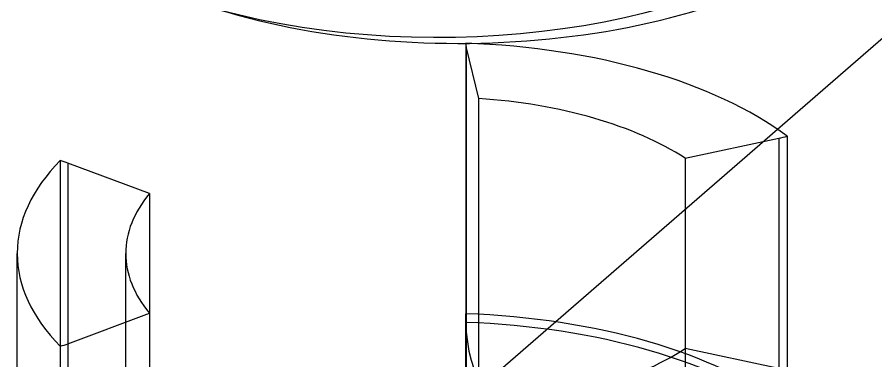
# Model space of a CAD drawing. Header units: millimetres. Extents: x -10.3 to 24, y -6.5 to 12.4.
# Drawn here: x 18.043 to 21.208, y -2.154 to -0.89 of the extents above; entities that cross this region are included whole.
import ezdxf

# ---------------------------------------------------------------- set-up
doc = ezdxf.new("R2010")
doc.units = ezdxf.units.MM
doc.layers.add('MAIN-1', color=7, linetype='Continuous')
doc.layers.add('MAIN-2', color=7, linetype='Continuous')

msp = doc.modelspace()

# ---------------------------------------------------------------- linework, layer by layer
at = {"layer": 'MAIN-1'}
msp.add_line((24.0124, 1.4398), (18.2624, -3.5398), dxfattribs=at)
at = {"layer": 'MAIN-2'}
for p, q in [((19.6963, -0.9856), (19.6963, -1.9816)), ((19.6984, -1.0026), (19.743, -1.1888)), ((19.6984, -1.0026), (19.6984, -3.4297)), ((19.743, -1.1888), (19.743, -2.1847)), ((20.8808, -1.3276), (20.8808, -2.1902)), ((20.5055, -1.4089), (20.8504, -1.3351)), ((20.8504, -1.3351), (20.8504, -3.7623)), ((18.2021, -1.417), (18.2021, -2.4129)), ((20.5055, -1.4089), (20.5055, -2.4049)), ((18.2303, -1.4263), (18.2303, -3.8535)), ((18.5306, -1.5388), (18.2303, -1.4263)), ((18.5306, -1.5388), (18.5306, -1.979)), ((18.043, -2.7548), (18.043, -1.7589)), ((18.443, -2.7548), (18.443, -1.7589)), ((18.2303, -2.0915), (18.5306, -1.979)), ((18.5306, -1.979), (18.5306, -2.975)), ((19.6962, -1.9895), (19.6963, -1.9869)), ((19.6962, -1.992), (19.6962, -1.9895)), ((19.6962, -1.9945), (19.6962, -1.992)), ((19.6963, -1.9843), (19.6963, -1.9816)), ((19.6963, -1.9869), (19.6963, -1.9843)), ((19.6962, -1.9969), (19.6962, -1.9945)), ((19.6962, -2), (19.6962, -1.9969)), ((19.6962, -2.5322), (19.6962, -1.9969)), ((19.6963, -2.0029), (19.6962, -2)), ((19.6963, -2.0058), (19.6963, -2.0029)), ((19.6963, -2.0085), (19.6963, -2.0058)), ((19.6963, -2.011), (19.6963, -2.0085)), ((19.6963, -2.0135), (19.6963, -2.011)), ((19.6963, -2.0135), (19.6982, -2.0496)), ((19.6982, -2.0496), (19.7023, -2.0848)), ((19.7023, -2.0848), (19.7084, -2.1193)), ((18.2021, -2.1009), (18.2021, -3.0968)), ((18.2303, -2.0915), (18.2303, -4.5186)), ((19.7084, -2.1193), (19.7164, -2.152)), ((20.8504, -2.1827), (20.5055, -2.1089)), ((20.5055, -2.1089), (20.5055, -3.1048)), ((19.7164, -2.152), (19.7257, -2.1826))]:
    msp.add_line(p, q, dxfattribs=at)
for centre, major_axis, start_param, end_param in [((19.593, -0.1135), (-1.7, 0), 1.073671, 2.617994), ((19.671, -0.136), (1.7, 0), -2.120869, -0.523599), ((19.593, -1.7589), (-1.55, 0), -2.55136, -1.63743), ((19.9962, -0.9847), (0.3, 0), -3.135582, -3.022414), ((19.593, -1.7589), (-1.15, 0), -2.487243, -1.701547), ((20.7324, -1.1972), (0.3, 0), -1.166376, -1.053208), ((19.593, -1.7589), (-1.55, 0), -0.456965, 0), ((18.0505, -1.5464), (0.3, 0), 0.928019, 1.041187), ((19.593, -1.7589), (-1.15, 0), -0.392848, 0), ((19.593, -1.7589), (-1.55, 0), 0, 0.456965), ((19.593, -1.7589), (-1.15, 0), 0, 0.392848), ((19.593, -2.7548), (1.55, 0), 0.590232, 1.504163), ((19.593, -2.7914), (1.5594, 0), 0.58989, 1.504506), ((18.0505, -1.9714), (0.3, 0), -1.041187, -0.928019), ((19.593, -1.7589), (-1.15, 0), 1.701547, 2.487243)]:
    msp.add_ellipse(centre, major_axis=major_axis, ratio=0.5, start_param=start_param, end_param=end_param, dxfattribs=at)

doc.saveas('drawing.dxf')
